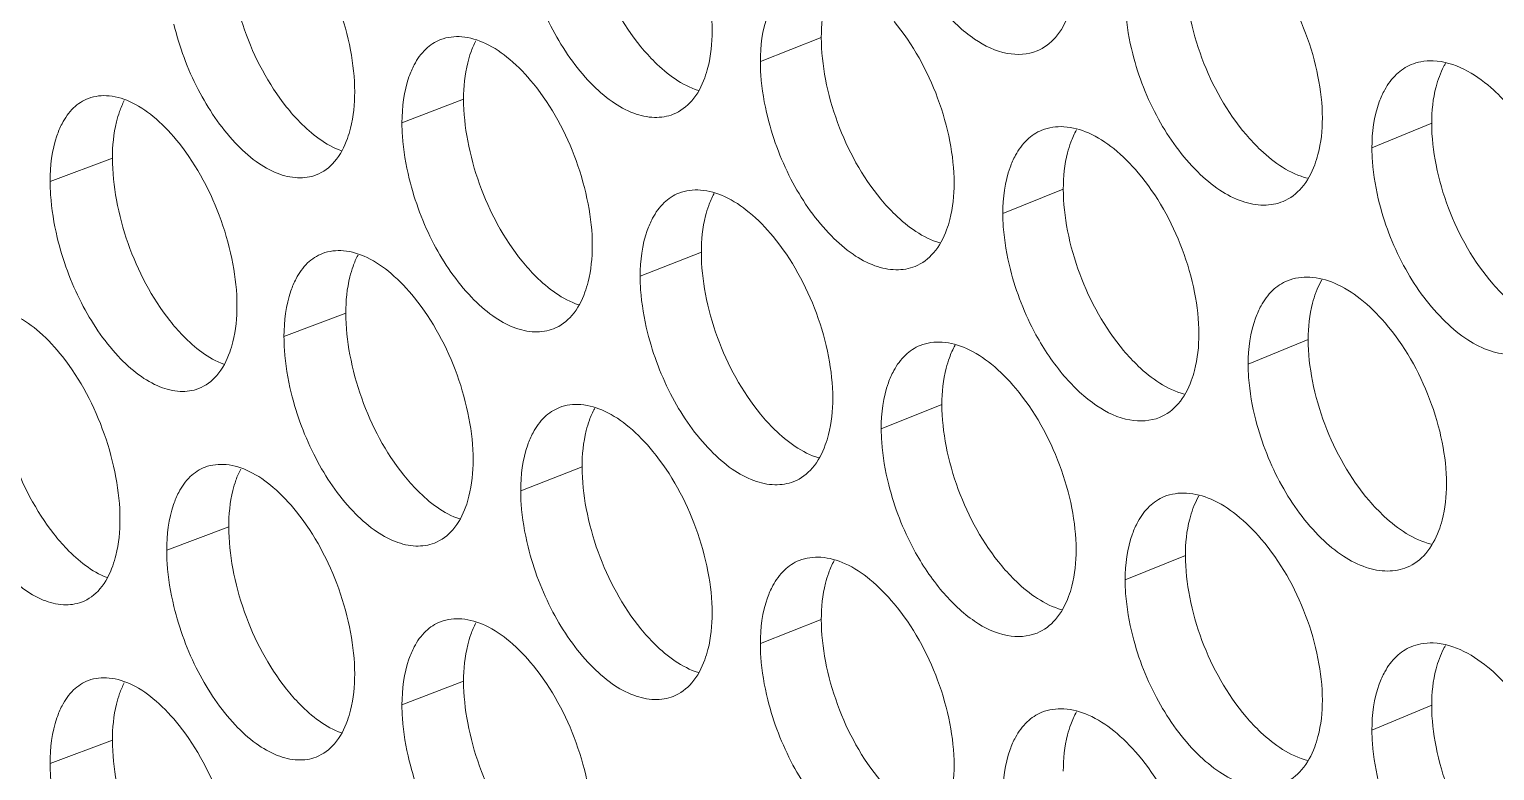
# Model space of a CAD drawing. Header units: millimetres. Extents: x 1177 to 4147, y 93 to 2194.
# Drawn here: x 2529.28 to 2549.1, y 757.48 to 767.51 of the extents above; entities that cross this region are included whole.
import ezdxf

# ---------------------------------------------------------------- set-up
doc = ezdxf.new("R2010")
doc.units = ezdxf.units.MM
doc.header["$LTSCALE"] = 0.1
doc.layers.get('0').update_dxf_attribs({"lineweight": 13})
doc.layers.add('标注', color=251, linetype='Continuous', lineweight=9)

# ---------------------------------------------------------------- blocks, each defined once
blk = doc.blocks.new('02')
at = {"layer": '标注'}
for p, q in [((4397.688, 687.55), (4396.511, 687.085)), ((4390.778, 686.359), (4389.588, 685.903)), ((4409.479, 685.893), (4408.324, 685.414)), ((4383.995, 685.218), (4382.792, 684.769)), ((4383.995, 685.218), (4382.792, 684.769)), ((4402.363, 684.62), (4401.195, 684.15)), ((4395.371, 683.398), (4394.189, 682.935)), ((4388.503, 682.224), (4387.309, 681.77)), ((4388.503, 682.224), (4387.309, 681.77)), ((4407.093, 681.713), (4405.934, 681.237)), ((4400.018, 680.457), (4398.846, 679.989)), ((4393.067, 679.251), (4391.882, 678.791)), ((4393.067, 679.251), (4391.882, 678.791)), ((4386.242, 678.093), (4385.043, 677.642)), ((4404.721, 677.539), (4403.558, 677.066)), ((4397.688, 676.3), (4396.511, 675.835)), ((4397.688, 676.3), (4396.511, 675.835)), ((4390.778, 675.109), (4389.588, 674.653)), ((4409.479, 674.643), (4408.324, 674.164)), ((4383.995, 673.968), (4382.792, 673.519))]:
    blk.add_line(p, q, dxfattribs=at)
for points, knots in [([(4395.581, 687.674), (4395.581, 687.944), (4395.517, 688.504), (4395.213, 689.591), (4394.794, 690.363), (4394.434, 690.801)], [0, 0, 0, 0, 0.239566, 0.496716, 1, 1, 1, 1]), ([(4393.067, 690.501), (4393.067, 690.231), (4393.13, 689.67), (4393.431, 688.583), (4393.846, 687.81), (4394.205, 687.371)], [0, 0, 0, 0, 0.239778, 0.497068, 1, 1, 1, 1]), ([(4398.991, 690.155), (4399.046, 689.936), (4399.183, 689.505), (4399.508, 688.799), (4399.975, 688.104), (4400.581, 687.516), (4401.229, 687.197), (4401.678, 687.217), (4401.855, 687.289)], [0, 0, 0, 0, 0.152652, 0.305439, 0.523584, 0.715027, 0.870754, 1, 1, 1, 1]), ([(4388.675, 686.499), (4388.675, 686.769), (4388.612, 687.33), (4388.314, 688.417), (4387.903, 689.192), (4387.549, 689.634)], [0, 0, 0, 0, 0.239784, 0.49717, 1, 1, 1, 1]), ([(4386.242, 689.343), (4386.242, 689.073), (4386.303, 688.512), (4386.598, 687.424), (4387.006, 686.648), (4387.358, 686.206)], [0, 0, 0, 0, 0.239996, 0.497521, 1, 1, 1, 1]), ([(4407.367, 685.993), (4407.367, 686.262), (4407.301, 686.822), (4406.988, 687.907), (4406.555, 688.674), (4406.187, 689.106)], [0, 0, 0, 0, 0.239204, 0.495958, 1, 1, 1, 1]), ([(4392.024, 688.956), (4392.132, 688.52), (4392.442, 687.698), (4393.047, 686.82), (4393.616, 686.31), (4394.037, 686.075), (4394.45, 685.981), (4394.715, 686.021), (4394.83, 686.066)], [0, 0, 0, 0, 0.306092, 0.591839, 0.715894, 0.823347, 0.916219, 1, 1, 1, 1]), ([(4404.721, 688.789), (4404.721, 688.519), (4404.786, 687.959), (4405.096, 686.874), (4405.525, 686.106), (4405.893, 685.673)], [0, 0, 0, 0, 0.239417, 0.496314, 1, 1, 1, 1]), ([(4397.831, 688.453), (4397.807, 688.387), (4397.718, 688.094), (4397.688, 687.785), (4397.688, 687.55)], [0, 0, 0, 0, 0.229286, 1, 1, 1, 1]), ([(4396.752, 688.207), (4396.712, 688.131), (4396.559, 687.777), (4396.511, 687.384), (4396.511, 687.085)], [0, 0, 0, 0, 0.222259, 1, 1, 1, 1]), ([(4403.558, 688.316), (4403.558, 688.229), (4403.572, 687.864), (4403.635, 687.502), (4403.704, 687.232)], [0, 0, 0, 0, 0.237919, 1, 1, 1, 1]), ([(4400.254, 684.735), (4400.254, 685.005), (4400.189, 685.565), (4399.882, 686.651), (4399.457, 687.421), (4399.094, 687.857)], [0, 0, 0, 0, 0.239421, 0.496413, 1, 1, 1, 1]), ([(4401.855, 687.289), (4401.992, 687.344), (4402.256, 687.547), (4402.406, 687.836), (4402.465, 687.995)], [0, 0, 0, 0, 0.465305, 1, 1, 1, 1]), ([(4385.183, 687.806), (4385.288, 687.37), (4385.591, 686.549), (4386.183, 685.668), (4386.74, 685.154), (4387.151, 684.914), (4387.557, 684.814), (4387.818, 684.85), (4387.93, 684.893)], [0, 0, 0, 0, 0.307608, 0.594138, 0.718158, 0.825202, 0.917274, 1, 1, 1, 1]), ([(4392.126, 686.657), (4391.988, 686.826), (4391.708, 687.122), (4391.24, 687.445), (4390.769, 687.592), (4390.463, 687.558), (4390.334, 687.509)], [0, 0, 0, 0, 0.310585, 0.577804, 0.802682, 1, 1, 1, 1]), ([(4395.437, 686.772), (4395.461, 686.837), (4395.55, 687.13), (4395.581, 687.439), (4395.581, 687.674)], [0, 0, 0, 0, 0.229222, 1, 1, 1, 1]), ([(4390.334, 687.509), (4390.228, 687.468), (4390.022, 687.332), (4389.883, 687.132), (4389.824, 687.021)], [0, 0, 0, 0, 0.474323, 1, 1, 1, 1]), ([(4394.205, 687.371), (4394.289, 687.268), (4394.6, 686.921), (4394.995, 686.627), (4395.314, 686.526)], [0, 0, 0, 0, 0.285095, 1, 1, 1, 1]), ([(4397.688, 687.55), (4397.688, 687.28), (4397.751, 686.719), (4398.056, 685.633), (4398.477, 684.862), (4398.838, 684.426)], [0, 0, 0, 0, 0.239633, 0.496767, 1, 1, 1, 1]), ([(4389.824, 687.021), (4389.785, 686.946), (4389.635, 686.592), (4389.588, 686.201), (4389.588, 685.903)], [0, 0, 0, 0, 0.221643, 1, 1, 1, 1]), ([(4390.919, 687.262), (4390.896, 687.196), (4390.808, 686.903), (4390.778, 686.595), (4390.778, 686.359)], [0, 0, 0, 0, 0.228851, 1, 1, 1, 1]), ([(4396.511, 687.085), (4396.511, 686.998), (4396.525, 686.633), (4396.587, 686.27), (4396.654, 686)], [0, 0, 0, 0, 0.23784, 1, 1, 1, 1]), ([(4403.704, 687.232), (4403.816, 686.794), (4404.139, 685.97), (4404.767, 685.098), (4405.356, 684.597), (4405.791, 684.37), (4406.218, 684.285), (4406.49, 684.333), (4406.608, 684.381)], [0, 0, 0, 0, 0.303606, 0.588083, 0.712204, 0.820335, 0.914512, 1, 1, 1, 1]), ([(4409.084, 687.026), (4408.978, 686.982), (4408.775, 686.846), (4408.634, 686.65), (4408.574, 686.541)], [0, 0, 0, 0, 0.478627, 1, 1, 1, 1]), ([(4410.983, 686.217), (4410.871, 686.347), (4410.472, 686.758), (4409.918, 687.082), (4409.51, 687.098)], [0, 0, 0, 0, 0.295598, 1, 1, 1, 1]), ([(4409.746, 687.052), (4409.735, 687.033), (4409.69, 686.951), (4409.652, 686.865), (4409.627, 686.798)], [0, 0, 0, 0, 0.242093, 1, 1, 1, 1]), ([(4394.83, 686.066), (4394.967, 686.12), (4395.231, 686.322), (4395.379, 686.612), (4395.437, 686.772)], [0, 0, 0, 0, 0.463304, 1, 1, 1, 1]), ([(4409.627, 686.798), (4409.602, 686.732), (4409.511, 686.439), (4409.479, 686.129), (4409.479, 685.893)], [0, 0, 0, 0, 0.230017, 1, 1, 1, 1]), ([(4385.283, 685.505), (4385.148, 685.674), (4384.876, 685.971), (4384.419, 686.297), (4383.959, 686.449), (4383.658, 686.42), (4383.531, 686.373)], [0, 0, 0, 0, 0.312206, 0.579944, 0.804159, 1, 1, 1, 1]), ([(4385.283, 685.505), (4385.148, 685.674), (4384.876, 685.971), (4384.419, 686.297), (4383.959, 686.449), (4383.658, 686.42), (4383.531, 686.373)], [0, 0, 0, 0, 0.312206, 0.579944, 0.804159, 1, 1, 1, 1]), ([(4388.534, 685.597), (4388.558, 685.663), (4388.645, 685.956), (4388.675, 686.264), (4388.675, 686.499)], [0, 0, 0, 0, 0.228786, 1, 1, 1, 1]), ([(4393.265, 683.527), (4393.265, 683.797), (4393.201, 684.357), (4392.899, 685.444), (4392.483, 686.217), (4392.126, 686.657)], [0, 0, 0, 0, 0.239639, 0.496867, 1, 1, 1, 1]), ([(4408.574, 686.541), (4408.532, 686.466), (4408.375, 686.11), (4408.324, 685.715), (4408.324, 685.414)], [0, 0, 0, 0, 0.223347, 1, 1, 1, 1]), ([(4383.531, 686.373), (4383.425, 686.333), (4383.218, 686.197), (4383.08, 685.995), (4383.022, 685.883)], [0, 0, 0, 0, 0.472462, 1, 1, 1, 1]), ([(4383.531, 686.373), (4383.425, 686.333), (4383.218, 686.197), (4383.08, 685.995), (4383.022, 685.883)], [0, 0, 0, 0, 0.472462, 1, 1, 1, 1]), ([(4387.358, 686.206), (4387.439, 686.104), (4387.737, 685.763), (4388.112, 685.47), (4388.419, 685.362)], [0, 0, 0, 0, 0.284851, 1, 1, 1, 1]), ([(4390.778, 686.359), (4390.778, 686.089), (4390.841, 685.529), (4391.139, 684.442), (4391.552, 683.668), (4391.908, 683.227)], [0, 0, 0, 0, 0.239851, 0.497219, 1, 1, 1, 1]), ([(4383.022, 685.883), (4382.983, 685.808), (4382.837, 685.455), (4382.792, 685.066), (4382.792, 684.769)], [0, 0, 0, 0, 0.221061, 1, 1, 1, 1]), ([(4383.022, 685.883), (4382.983, 685.808), (4382.837, 685.455), (4382.792, 685.066), (4382.792, 684.769)], [0, 0, 0, 0, 0.221061, 1, 1, 1, 1]), ([(4384.133, 686.119), (4384.11, 686.053), (4384.024, 685.76), (4383.995, 685.453), (4383.995, 685.218)], [0, 0, 0, 0, 0.228418, 1, 1, 1, 1]), ([(4384.133, 686.119), (4384.11, 686.053), (4384.024, 685.76), (4383.995, 685.453), (4383.995, 685.218)], [0, 0, 0, 0, 0.228418, 1, 1, 1, 1]), ([(4389.588, 685.903), (4389.588, 685.816), (4389.602, 685.451), (4389.663, 685.088), (4389.73, 684.817)], [0, 0, 0, 0, 0.237763, 1, 1, 1, 1]), ([(4396.654, 686), (4396.764, 685.563), (4397.079, 684.74), (4397.694, 683.865), (4398.271, 683.358), (4398.697, 683.126), (4399.116, 683.036), (4399.384, 683.079), (4399.5, 683.126)], [0, 0, 0, 0, 0.305092, 0.590325, 0.714405, 0.822131, 0.915528, 1, 1, 1, 1]), ([(4407.219, 685.089), (4407.244, 685.155), (4407.335, 685.447), (4407.367, 685.757), (4407.367, 685.993)], [0, 0, 0, 0, 0.229953, 1, 1, 1, 1]), ([(4409.479, 685.893), (4409.479, 685.623), (4409.544, 685.063), (4409.858, 683.979), (4410.293, 683.213), (4410.664, 682.783)], [0, 0, 0, 0, 0.239274, 0.496012, 1, 1, 1, 1]), ([(4387.93, 684.893), (4388.067, 684.945), (4388.331, 685.147), (4388.476, 685.437), (4388.534, 685.597)], [0, 0, 0, 0, 0.461212, 1, 1, 1, 1]), ([(4401.95, 685.759), (4401.844, 685.717), (4401.64, 685.581), (4401.499, 685.384), (4401.44, 685.274)], [0, 0, 0, 0, 0.477116, 1, 1, 1, 1]), ([(4403.809, 684.934), (4403.666, 685.103), (4403.374, 685.399), (4402.886, 685.717), (4402.398, 685.855), (4402.083, 685.813), (4401.95, 685.759)], [0, 0, 0, 0, 0.307992, 0.574392, 0.80034, 1, 1, 1, 1]), ([(4405.893, 685.673), (4405.983, 685.567), (4406.316, 685.211), (4406.742, 684.916), (4407.081, 684.828)], [0, 0, 0, 0, 0.285322, 1, 1, 1, 1]), ([(4386.401, 682.368), (4386.401, 682.638), (4386.339, 683.199), (4386.043, 684.286), (4385.635, 685.062), (4385.283, 685.505)], [0, 0, 0, 0, 0.239858, 0.497322, 1, 1, 1, 1]), ([(4386.401, 682.368), (4386.401, 682.638), (4386.339, 683.199), (4386.043, 684.286), (4385.635, 685.062), (4385.283, 685.505)], [0, 0, 0, 0, 0.239858, 0.497322, 1, 1, 1, 1]), ([(4402.508, 685.525), (4402.484, 685.459), (4402.394, 685.166), (4402.363, 684.856), (4402.363, 684.62)], [0, 0, 0, 0, 0.229578, 1, 1, 1, 1]), ([(4408.324, 685.414), (4408.324, 685.327), (4408.339, 684.963), (4408.403, 684.601), (4408.472, 684.332)], [0, 0, 0, 0, 0.237972, 1, 1, 1, 1]), ([(4383.995, 685.218), (4383.995, 684.947), (4384.056, 684.386), (4384.349, 683.298), (4384.753, 682.521), (4385.104, 682.078)], [0, 0, 0, 0, 0.240069, 0.497672, 1, 1, 1, 1]), ([(4383.995, 685.218), (4383.995, 684.947), (4384.056, 684.386), (4384.349, 683.298), (4384.753, 682.521), (4385.104, 682.078)], [0, 0, 0, 0, 0.240069, 0.497672, 1, 1, 1, 1]), ([(4401.44, 685.274), (4401.399, 685.199), (4401.244, 684.844), (4401.195, 684.45), (4401.195, 684.15)], [0, 0, 0, 0, 0.222686, 1, 1, 1, 1]), ([(4406.608, 684.381), (4406.745, 684.438), (4407.009, 684.641), (4407.16, 684.929), (4407.219, 685.089)], [0, 0, 0, 0, 0.46659, 1, 1, 1, 1]), ([(4382.792, 684.769), (4382.792, 684.682), (4382.805, 684.317), (4382.865, 683.954), (4382.93, 683.683)], [0, 0, 0, 0, 0.237689, 1, 1, 1, 1]), ([(4382.792, 684.769), (4382.792, 684.682), (4382.805, 684.317), (4382.865, 683.954), (4382.93, 683.683)], [0, 0, 0, 0, 0.237689, 1, 1, 1, 1]), ([(4389.73, 684.817), (4389.837, 684.381), (4390.144, 683.56), (4390.745, 682.681), (4391.31, 682.169), (4391.727, 681.933), (4392.138, 681.836), (4392.402, 681.876), (4392.516, 681.92)], [0, 0, 0, 0, 0.306595, 0.592601, 0.716644, 0.823962, 0.916568, 1, 1, 1, 1]), ([(4400.109, 683.832), (4400.133, 683.898), (4400.223, 684.191), (4400.254, 684.499), (4400.254, 684.735)], [0, 0, 0, 0, 0.229514, 1, 1, 1, 1]), ([(4404.982, 681.818), (4404.982, 682.088), (4404.917, 682.648), (4404.605, 683.733), (4404.176, 684.5), (4403.809, 684.934)], [0, 0, 0, 0, 0.239276, 0.49611, 1, 1, 1, 1]), ([(4394.939, 684.543), (4394.833, 684.501), (4394.628, 684.366), (4394.488, 684.167), (4394.429, 684.056)], [0, 0, 0, 0, 0.475484, 1, 1, 1, 1]), ([(4396.757, 683.701), (4396.618, 683.87), (4396.333, 684.167), (4395.857, 684.487), (4395.38, 684.631), (4395.069, 684.594), (4394.939, 684.543)], [0, 0, 0, 0, 0.309532, 0.576416, 0.801728, 1, 1, 1, 1]), ([(4402.363, 684.62), (4402.363, 684.351), (4402.427, 683.79), (4402.736, 682.705), (4403.162, 681.936), (4403.527, 681.502)], [0, 0, 0, 0, 0.239489, 0.496465, 1, 1, 1, 1]), ([(4395.513, 684.301), (4395.489, 684.235), (4395.401, 683.942), (4395.371, 683.633), (4395.371, 683.398)], [0, 0, 0, 0, 0.229141, 1, 1, 1, 1]), ([(4398.838, 684.426), (4398.925, 684.321), (4399.245, 683.971), (4399.652, 683.676), (4399.979, 683.58)], [0, 0, 0, 0, 0.285211, 1, 1, 1, 1]), ([(4408.472, 684.332), (4408.585, 683.893), (4408.913, 683.068), (4409.551, 682.198), (4410.148, 681.701), (4410.589, 681.477), (4411.022, 681.396), (4411.296, 681.447), (4411.415, 681.497)], [0, 0, 0, 0, 0.302626, 0.586607, 0.710758, 0.819158, 0.913847, 1, 1, 1, 1]), ([(4394.429, 684.056), (4394.389, 683.981), (4394.237, 683.626), (4394.189, 683.234), (4394.189, 682.935)], [0, 0, 0, 0, 0.22205, 1, 1, 1, 1]), ([(4401.195, 684.15), (4401.195, 684.063), (4401.209, 683.698), (4401.272, 683.336), (4401.34, 683.066)], [0, 0, 0, 0, 0.237892, 1, 1, 1, 1]), ([(4382.93, 683.683), (4383.035, 683.247), (4383.336, 682.427), (4383.922, 681.545), (4384.475, 681.029), (4384.884, 680.788), (4385.287, 680.686), (4385.546, 680.721), (4385.658, 680.763)], [0, 0, 0, 0, 0.308117, 0.594911, 0.718921, 0.825829, 0.917631, 1, 1, 1, 1]), ([(4382.93, 683.683), (4383.035, 683.247), (4383.336, 682.427), (4383.922, 681.545), (4384.475, 681.029), (4384.884, 680.788), (4385.287, 680.686), (4385.546, 680.721), (4385.658, 680.763)], [0, 0, 0, 0, 0.308117, 0.594911, 0.718921, 0.825829, 0.917631, 1, 1, 1, 1]), ([(4397.91, 680.577), (4397.91, 680.847), (4397.846, 681.407), (4397.54, 682.493), (4397.119, 683.264), (4396.757, 683.701)], [0, 0, 0, 0, 0.239493, 0.496564, 1, 1, 1, 1]), ([(4399.5, 683.126), (4399.637, 683.181), (4399.901, 683.383), (4400.05, 683.672), (4400.109, 683.832)], [0, 0, 0, 0, 0.464648, 1, 1, 1, 1]), ([(4388.052, 683.375), (4387.946, 683.334), (4387.74, 683.199), (4387.602, 682.998), (4387.543, 682.887)], [0, 0, 0, 0, 0.473719, 1, 1, 1, 1]), ([(4388.052, 683.375), (4387.946, 683.334), (4387.74, 683.199), (4387.602, 682.998), (4387.543, 682.887)], [0, 0, 0, 0, 0.473719, 1, 1, 1, 1]), ([(4389.831, 682.518), (4389.694, 682.687), (4389.417, 682.983), (4388.952, 683.307), (4388.485, 683.456), (4388.181, 683.424), (4388.052, 683.375)], [0, 0, 0, 0, 0.31112, 0.578509, 0.803168, 1, 1, 1, 1]), ([(4389.831, 682.518), (4389.694, 682.687), (4389.417, 682.983), (4388.952, 683.307), (4388.485, 683.456), (4388.181, 683.424), (4388.052, 683.375)], [0, 0, 0, 0, 0.31112, 0.578509, 0.803168, 1, 1, 1, 1]), ([(4393.122, 682.625), (4393.146, 682.691), (4393.234, 682.983), (4393.265, 683.292), (4393.265, 683.527)], [0, 0, 0, 0, 0.229076, 1, 1, 1, 1]), ([(4395.371, 683.398), (4395.371, 683.128), (4395.434, 682.567), (4395.736, 681.481), (4396.155, 680.709), (4396.515, 680.271)], [0, 0, 0, 0, 0.239706, 0.496917, 1, 1, 1, 1]), ([(4388.643, 683.126), (4388.62, 683.06), (4388.533, 682.767), (4388.503, 682.459), (4388.503, 682.224)], [0, 0, 0, 0, 0.228706, 1, 1, 1, 1]), ([(4388.643, 683.126), (4388.62, 683.06), (4388.533, 682.767), (4388.503, 682.459), (4388.503, 682.224)], [0, 0, 0, 0, 0.228706, 1, 1, 1, 1]), ([(4391.908, 683.227), (4391.992, 683.125), (4392.298, 682.78), (4392.687, 682.486), (4393.002, 682.383)], [0, 0, 0, 0, 0.285023, 1, 1, 1, 1]), ([(4401.34, 683.066), (4401.396, 682.847), (4401.535, 682.415), (4401.862, 681.71), (4402.332, 681.015), (4402.943, 680.428), (4403.596, 680.112), (4404.046, 680.135), (4404.224, 680.207)], [0, 0, 0, 0, 0.152387, 0.304947, 0.522872, 0.714293, 0.870269, 1, 1, 1, 1]), ([(4387.543, 682.887), (4387.504, 682.812), (4387.355, 682.458), (4387.309, 682.067), (4387.309, 681.77)], [0, 0, 0, 0, 0.221445, 1, 1, 1, 1]), ([(4387.543, 682.887), (4387.504, 682.812), (4387.355, 682.458), (4387.309, 682.067), (4387.309, 681.77)], [0, 0, 0, 0, 0.221445, 1, 1, 1, 1]), ([(4394.189, 682.935), (4394.189, 682.848), (4394.203, 682.483), (4394.265, 682.121), (4394.332, 681.85)], [0, 0, 0, 0, 0.237814, 1, 1, 1, 1]), ([(4406.692, 682.848), (4406.587, 682.805), (4406.383, 682.669), (4406.242, 682.472), (4406.182, 682.363)], [0, 0, 0, 0, 0.478136, 1, 1, 1, 1]), ([(4408.578, 682.034), (4408.433, 682.203), (4408.136, 682.499), (4407.641, 682.814), (4407.146, 682.949), (4406.827, 682.904), (4406.692, 682.848)], [0, 0, 0, 0, 0.30699, 0.573081, 0.799443, 1, 1, 1, 1]), ([(4407.357, 682.868), (4407.323, 682.809), (4407.283, 682.726), (4407.249, 682.64), (4407.24, 682.618)], [0, 0, 0, 0, 0.741765, 1, 1, 1, 1]), ([(4410.664, 682.783), (4410.756, 682.675), (4411.099, 682.316), (4411.537, 682.021), (4411.884, 681.939)], [0, 0, 0, 0, 0.285356, 1, 1, 1, 1]), ([(4390.963, 679.385), (4390.963, 679.655), (4390.9, 680.216), (4390.6, 681.303), (4390.186, 682.077), (4389.831, 682.518)], [0, 0, 0, 0, 0.239711, 0.497019, 1, 1, 1, 1]), ([(4390.963, 679.385), (4390.963, 679.655), (4390.9, 680.216), (4390.6, 681.303), (4390.186, 682.077), (4389.831, 682.518)], [0, 0, 0, 0, 0.239711, 0.497019, 1, 1, 1, 1]), ([(4392.516, 681.92), (4392.653, 681.973), (4392.917, 682.175), (4393.064, 682.465), (4393.122, 682.625)], [0, 0, 0, 0, 0.462617, 1, 1, 1, 1]), ([(4407.24, 682.618), (4407.216, 682.552), (4407.125, 682.259), (4407.093, 681.949), (4407.093, 681.713)], [0, 0, 0, 0, 0.229871, 1, 1, 1, 1]), ([(4383.03, 681.382), (4382.897, 681.551), (4382.626, 681.848), (4382.173, 682.174), (4381.717, 682.329), (4381.417, 682.301), (4381.292, 682.255)], [0, 0, 0, 0, 0.312757, 0.580674, 0.804664, 1, 1, 1, 1]), ([(4386.261, 681.467), (4386.285, 681.532), (4386.371, 681.825), (4386.401, 682.133), (4386.401, 682.368)], [0, 0, 0, 0, 0.228642, 1, 1, 1, 1]), ([(4386.261, 681.467), (4386.285, 681.532), (4386.371, 681.825), (4386.401, 682.133), (4386.401, 682.368)], [0, 0, 0, 0, 0.228642, 1, 1, 1, 1]), ([(4388.503, 682.224), (4388.503, 681.953), (4388.565, 681.393), (4388.862, 680.305), (4389.272, 679.53), (4389.626, 679.089)], [0, 0, 0, 0, 0.239923, 0.49737, 1, 1, 1, 1]), ([(4388.503, 682.224), (4388.503, 681.953), (4388.565, 681.393), (4388.862, 680.305), (4389.272, 679.53), (4389.626, 679.089)], [0, 0, 0, 0, 0.239923, 0.49737, 1, 1, 1, 1]), ([(4406.182, 682.363), (4406.141, 682.288), (4405.984, 681.933), (4405.934, 681.538), (4405.934, 681.237)], [0, 0, 0, 0, 0.223124, 1, 1, 1, 1]), ([(4385.104, 682.078), (4385.183, 681.977), (4385.477, 681.638), (4385.846, 681.345), (4386.149, 681.235)], [0, 0, 0, 0, 0.284751, 1, 1, 1, 1]), ([(4385.104, 682.078), (4385.183, 681.977), (4385.477, 681.638), (4385.846, 681.345), (4386.149, 681.235)], [0, 0, 0, 0, 0.284751, 1, 1, 1, 1]), ([(4409.765, 678.923), (4409.765, 679.193), (4409.699, 679.753), (4409.384, 680.837), (4408.949, 681.603), (4408.578, 682.034)], [0, 0, 0, 0, 0.239132, 0.495807, 1, 1, 1, 1]), ([(4387.309, 681.77), (4387.309, 681.683), (4387.322, 681.317), (4387.383, 680.954), (4387.449, 680.684)], [0, 0, 0, 0, 0.237738, 1, 1, 1, 1]), ([(4387.309, 681.77), (4387.309, 681.683), (4387.322, 681.317), (4387.383, 680.954), (4387.449, 680.684)], [0, 0, 0, 0, 0.237738, 1, 1, 1, 1]), ([(4394.332, 681.85), (4394.441, 681.414), (4394.754, 680.591), (4395.363, 679.715), (4395.936, 679.207), (4396.36, 678.973), (4396.776, 678.881), (4397.043, 678.923), (4397.158, 678.968)], [0, 0, 0, 0, 0.305591, 0.59108, 0.715148, 0.822737, 0.915872, 1, 1, 1, 1]), ([(4401.444, 680.768), (4401.302, 680.937), (4401.013, 681.233), (4400.53, 681.551), (4400.045, 681.692), (4399.731, 681.651), (4399.599, 681.598)], [0, 0, 0, 0, 0.3085, 0.575059, 0.800797, 1, 1, 1, 1]), ([(4404.835, 680.914), (4404.86, 680.98), (4404.951, 681.273), (4404.982, 681.582), (4404.982, 681.818)], [0, 0, 0, 0, 0.229806, 1, 1, 1, 1]), ([(4407.093, 681.713), (4407.093, 681.443), (4407.158, 680.884), (4407.471, 679.799), (4407.902, 679.032), (4408.271, 678.6)], [0, 0, 0, 0, 0.239345, 0.496163, 1, 1, 1, 1]), ([(4384.141, 678.242), (4384.141, 678.512), (4384.079, 679.073), (4383.785, 680.161), (4383.38, 680.938), (4383.03, 681.382)], [0, 0, 0, 0, 0.239931, 0.497473, 1, 1, 1, 1]), ([(4385.658, 680.763), (4385.795, 680.814), (4386.059, 681.016), (4386.204, 681.306), (4386.261, 681.467)], [0, 0, 0, 0, 0.460494, 1, 1, 1, 1]), ([(4385.658, 680.763), (4385.795, 680.814), (4386.059, 681.016), (4386.204, 681.306), (4386.261, 681.467)], [0, 0, 0, 0, 0.460494, 1, 1, 1, 1]), ([(4399.599, 681.598), (4399.493, 681.556), (4399.289, 681.421), (4399.149, 681.222), (4399.089, 681.113)], [0, 0, 0, 0, 0.476586, 1, 1, 1, 1]), ([(4400.163, 681.361), (4400.139, 681.295), (4400.049, 681.002), (4400.018, 680.693), (4400.018, 680.457)], [0, 0, 0, 0, 0.229432, 1, 1, 1, 1]), ([(4403.527, 681.502), (4403.617, 681.396), (4403.945, 681.042), (4404.365, 680.747), (4404.7, 680.656)], [0, 0, 0, 0, 0.285293, 1, 1, 1, 1]), ([(4381.761, 681.097), (4381.761, 680.827), (4381.822, 680.266), (4382.113, 679.178), (4382.515, 678.4), (4382.864, 677.955)], [0, 0, 0, 0, 0.240142, 0.497822, 1, 1, 1, 1]), ([(4399.089, 681.113), (4399.048, 681.037), (4398.894, 680.683), (4398.846, 680.289), (4398.846, 679.989)], [0, 0, 0, 0, 0.222471, 1, 1, 1, 1]), ([(4405.934, 681.237), (4405.934, 681.15), (4405.948, 680.786), (4406.012, 680.423), (4406.081, 680.154)], [0, 0, 0, 0, 0.237945, 1, 1, 1, 1]), ([(4402.611, 677.649), (4402.611, 677.918), (4402.546, 678.479), (4402.236, 679.564), (4401.81, 680.333), (4401.444, 680.768)], [0, 0, 0, 0, 0.239348, 0.496261, 1, 1, 1, 1]), ([(4404.224, 680.207), (4404.362, 680.263), (4404.626, 680.466), (4404.776, 680.755), (4404.835, 680.914)], [0, 0, 0, 0, 0.465952, 1, 1, 1, 1]), ([(4387.449, 680.684), (4387.555, 680.248), (4387.861, 679.427), (4388.457, 678.547), (4389.018, 678.034), (4389.432, 677.796), (4389.841, 677.697), (4390.103, 677.735), (4390.216, 677.779)], [0, 0, 0, 0, 0.307101, 0.593368, 0.717399, 0.82458, 0.91692, 1, 1, 1, 1]), ([(4387.449, 680.684), (4387.555, 680.248), (4387.861, 679.427), (4388.457, 678.547), (4389.018, 678.034), (4389.432, 677.796), (4389.841, 677.697), (4390.103, 677.735), (4390.216, 677.779)], [0, 0, 0, 0, 0.307101, 0.593368, 0.717399, 0.82458, 0.91692, 1, 1, 1, 1]), ([(4397.766, 679.674), (4397.79, 679.74), (4397.88, 680.033), (4397.91, 680.341), (4397.91, 680.577)], [0, 0, 0, 0, 0.229368, 1, 1, 1, 1]), ([(4392.629, 680.398), (4392.524, 680.357), (4392.318, 680.221), (4392.179, 680.022), (4392.12, 679.911)], [0, 0, 0, 0, 0.474911, 1, 1, 1, 1]), ([(4392.629, 680.398), (4392.524, 680.357), (4392.318, 680.221), (4392.179, 680.022), (4392.12, 679.911)], [0, 0, 0, 0, 0.474911, 1, 1, 1, 1]), ([(4394.434, 679.551), (4394.296, 679.72), (4394.014, 680.017), (4393.542, 680.338), (4393.068, 680.484), (4392.759, 680.449), (4392.629, 680.398)], [0, 0, 0, 0, 0.310056, 0.577106, 0.802202, 1, 1, 1, 1]), ([(4394.434, 679.551), (4394.296, 679.72), (4394.014, 680.017), (4393.542, 680.338), (4393.068, 680.484), (4392.759, 680.449), (4392.629, 680.398)], [0, 0, 0, 0, 0.310056, 0.577106, 0.802202, 1, 1, 1, 1]), ([(4396.515, 680.271), (4396.6, 680.167), (4396.916, 679.818), (4397.317, 679.524), (4397.64, 679.425)], [0, 0, 0, 0, 0.285157, 1, 1, 1, 1]), ([(4400.018, 680.457), (4400.018, 680.187), (4400.082, 679.627), (4400.389, 678.541), (4400.812, 677.771), (4401.176, 677.336)], [0, 0, 0, 0, 0.239561, 0.496616, 1, 1, 1, 1]), ([(4393.209, 680.154), (4393.186, 680.088), (4393.098, 679.795), (4393.067, 679.486), (4393.067, 679.251)], [0, 0, 0, 0, 0.228996, 1, 1, 1, 1]), ([(4393.209, 680.154), (4393.186, 680.088), (4393.098, 679.795), (4393.067, 679.486), (4393.067, 679.251)], [0, 0, 0, 0, 0.228996, 1, 1, 1, 1]), ([(4398.846, 679.989), (4398.846, 679.903), (4398.86, 679.538), (4398.923, 679.175), (4398.991, 678.905)], [0, 0, 0, 0, 0.237866, 1, 1, 1, 1]), ([(4406.081, 680.154), (4406.194, 679.716), (4406.519, 678.892), (4407.152, 678.02), (4407.745, 677.521), (4408.183, 677.295), (4408.613, 677.213), (4408.886, 677.262), (4409.004, 677.311)], [0, 0, 0, 0, 0.303115, 0.587343, 0.711479, 0.819744, 0.914178, 1, 1, 1, 1]), ([(4392.12, 679.911), (4392.08, 679.836), (4391.929, 679.481), (4391.882, 679.09), (4391.882, 678.791)], [0, 0, 0, 0, 0.221845, 1, 1, 1, 1]), ([(4392.12, 679.911), (4392.08, 679.836), (4391.929, 679.481), (4391.882, 679.09), (4391.882, 678.791)], [0, 0, 0, 0, 0.221845, 1, 1, 1, 1]), ([(4397.158, 678.968), (4397.295, 679.023), (4397.559, 679.225), (4397.707, 679.514), (4397.766, 679.674)], [0, 0, 0, 0, 0.463981, 1, 1, 1, 1]), ([(4380.692, 679.565), (4380.796, 679.13), (4381.094, 678.31), (4381.677, 677.427), (4382.226, 676.909), (4382.631, 676.667), (4383.031, 676.563), (4383.289, 676.596), (4383.401, 676.638)], [0, 0, 0, 0, 0.308628, 0.595689, 0.719688, 0.826459, 0.91799, 1, 1, 1, 1]), ([(4390.821, 678.483), (4390.845, 678.549), (4390.933, 678.842), (4390.963, 679.15), (4390.963, 679.385)], [0, 0, 0, 0, 0.228931, 1, 1, 1, 1]), ([(4390.821, 678.483), (4390.845, 678.549), (4390.933, 678.842), (4390.963, 679.15), (4390.963, 679.385)], [0, 0, 0, 0, 0.228931, 1, 1, 1, 1]), ([(4395.581, 676.424), (4395.581, 676.694), (4395.517, 677.254), (4395.213, 678.341), (4394.794, 679.113), (4394.434, 679.551)], [0, 0, 0, 0, 0.239566, 0.496716, 1, 1, 1, 1]), ([(4395.581, 676.424), (4395.581, 676.694), (4395.517, 677.254), (4395.213, 678.341), (4394.794, 679.113), (4394.434, 679.551)], [0, 0, 0, 0, 0.239566, 0.496716, 1, 1, 1, 1]), ([(4385.785, 679.246), (4385.679, 679.206), (4385.472, 679.071), (4385.334, 678.869), (4385.276, 678.757)], [0, 0, 0, 0, 0.473099, 1, 1, 1, 1]), ([(4387.549, 678.384), (4387.414, 678.553), (4387.139, 678.849), (4386.678, 679.174), (4386.215, 679.325), (4385.912, 679.294), (4385.785, 679.246)], [0, 0, 0, 0, 0.31166, 0.579222, 0.803661, 1, 1, 1, 1]), ([(4389.626, 679.089), (4389.708, 678.987), (4390.01, 678.644), (4390.393, 678.35), (4390.703, 678.244)], [0, 0, 0, 0, 0.284942, 1, 1, 1, 1]), ([(4389.626, 679.089), (4389.708, 678.987), (4390.01, 678.644), (4390.393, 678.35), (4390.703, 678.244)], [0, 0, 0, 0, 0.284942, 1, 1, 1, 1]), ([(4393.067, 679.251), (4393.067, 678.981), (4393.13, 678.42), (4393.431, 677.333), (4393.846, 676.56), (4394.205, 676.121)], [0, 0, 0, 0, 0.239778, 0.497068, 1, 1, 1, 1]), ([(4393.067, 679.251), (4393.067, 678.981), (4393.13, 678.42), (4393.431, 677.333), (4393.846, 676.56), (4394.205, 676.121)], [0, 0, 0, 0, 0.239778, 0.497068, 1, 1, 1, 1]), ([(4386.381, 678.995), (4386.358, 678.929), (4386.271, 678.636), (4386.242, 678.328), (4386.242, 678.093)], [0, 0, 0, 0, 0.228562, 1, 1, 1, 1]), ([(4391.882, 678.791), (4391.882, 678.704), (4391.896, 678.339), (4391.957, 677.976), (4392.024, 677.706)], [0, 0, 0, 0, 0.237788, 1, 1, 1, 1]), ([(4391.882, 678.791), (4391.882, 678.704), (4391.896, 678.339), (4391.957, 677.976), (4392.024, 677.706)], [0, 0, 0, 0, 0.237788, 1, 1, 1, 1]), ([(4398.991, 678.905), (4399.046, 678.686), (4399.183, 678.255), (4399.508, 677.549), (4399.975, 676.854), (4400.581, 676.266), (4401.229, 675.947), (4401.678, 675.967), (4401.855, 676.039)], [0, 0, 0, 0, 0.152652, 0.305439, 0.523584, 0.715027, 0.870754, 1, 1, 1, 1]), ([(4409.616, 678.019), (4409.641, 678.085), (4409.733, 678.378), (4409.765, 678.687), (4409.765, 678.923)], [0, 0, 0, 0, 0.2301, 1, 1, 1, 1]), ([(4385.276, 678.757), (4385.237, 678.682), (4385.089, 678.329), (4385.043, 677.939), (4385.043, 677.642)], [0, 0, 0, 0, 0.221251, 1, 1, 1, 1]), ([(4404.314, 678.676), (4404.209, 678.633), (4404.005, 678.497), (4403.864, 678.3), (4403.804, 678.191)], [0, 0, 0, 0, 0.477633, 1, 1, 1, 1]), ([(4406.187, 677.856), (4406.042, 678.025), (4405.748, 678.321), (4405.257, 678.638), (4404.765, 678.774), (4404.448, 678.731), (4404.314, 678.676)], [0, 0, 0, 0, 0.307488, 0.573733, 0.799889, 1, 1, 1, 1]), ([(4404.982, 678.69), (4404.948, 678.632), (4404.909, 678.55), (4404.876, 678.466), (4404.868, 678.444)], [0, 0, 0, 0, 0.741798, 1, 1, 1, 1]), ([(4408.271, 678.6), (4408.363, 678.493), (4408.701, 678.136), (4409.133, 677.841), (4409.476, 677.756)], [0, 0, 0, 0, 0.285343, 1, 1, 1, 1]), ([(4384.002, 677.341), (4384.025, 677.407), (4384.112, 677.699), (4384.141, 678.007), (4384.141, 678.242)], [0, 0, 0, 0, 0.228498, 1, 1, 1, 1]), ([(4388.675, 675.249), (4388.675, 675.519), (4388.612, 676.08), (4388.314, 677.167), (4387.903, 677.942), (4387.549, 678.384)], [0, 0, 0, 0, 0.239784, 0.49717, 1, 1, 1, 1]), ([(4390.216, 677.779), (4390.353, 677.831), (4390.617, 678.033), (4390.763, 678.323), (4390.821, 678.483)], [0, 0, 0, 0, 0.46192, 1, 1, 1, 1]), ([(4390.216, 677.779), (4390.353, 677.831), (4390.617, 678.033), (4390.763, 678.323), (4390.821, 678.483)], [0, 0, 0, 0, 0.46192, 1, 1, 1, 1]), ([(4404.868, 678.444), (4404.843, 678.378), (4404.753, 678.084), (4404.721, 677.775), (4404.721, 677.539)], [0, 0, 0, 0, 0.229724, 1, 1, 1, 1]), ([(4382.864, 677.955), (4382.942, 677.855), (4383.231, 677.518), (4383.595, 677.226), (4383.893, 677.113)], [0, 0, 0, 0, 0.284641, 1, 1, 1, 1]), ([(4386.242, 678.093), (4386.242, 677.823), (4386.303, 677.262), (4386.598, 676.174), (4387.006, 675.398), (4387.358, 674.956)], [0, 0, 0, 0, 0.239996, 0.497521, 1, 1, 1, 1]), ([(4403.804, 678.191), (4403.763, 678.115), (4403.607, 677.76), (4403.558, 677.366), (4403.558, 677.066)], [0, 0, 0, 0, 0.222904, 1, 1, 1, 1]), ([(4409.004, 677.311), (4409.142, 677.368), (4409.405, 677.571), (4409.557, 677.86), (4409.616, 678.019)], [0, 0, 0, 0, 0.467218, 1, 1, 1, 1]), ([(4392.024, 677.706), (4392.132, 677.27), (4392.442, 676.448), (4393.047, 675.57), (4393.616, 675.06), (4394.037, 674.825), (4394.45, 674.731), (4394.715, 674.771), (4394.83, 674.816)], [0, 0, 0, 0, 0.306092, 0.591839, 0.715894, 0.823347, 0.916219, 1, 1, 1, 1]), ([(4392.024, 677.706), (4392.132, 677.27), (4392.442, 676.448), (4393.047, 675.57), (4393.616, 675.06), (4394.037, 674.825), (4394.45, 674.731), (4394.715, 674.771), (4394.83, 674.816)], [0, 0, 0, 0, 0.306092, 0.591839, 0.715894, 0.823347, 0.916219, 1, 1, 1, 1]), ([(4407.367, 674.743), (4407.367, 675.012), (4407.301, 675.572), (4406.988, 676.657), (4406.555, 677.424), (4406.187, 677.856)], [0, 0, 0, 0, 0.239204, 0.495958, 1, 1, 1, 1]), ([(4385.043, 677.642), (4385.043, 677.555), (4385.057, 677.189), (4385.117, 676.826), (4385.183, 676.556)], [0, 0, 0, 0, 0.237713, 1, 1, 1, 1]), ([(4397.262, 677.443), (4397.156, 677.401), (4396.951, 677.265), (4396.812, 677.067), (4396.752, 676.957)], [0, 0, 0, 0, 0.476042, 1, 1, 1, 1]), ([(4397.262, 677.443), (4397.156, 677.401), (4396.951, 677.265), (4396.812, 677.067), (4396.752, 676.957)], [0, 0, 0, 0, 0.476042, 1, 1, 1, 1]), ([(4399.094, 676.607), (4398.953, 676.776), (4398.666, 677.072), (4398.186, 677.392), (4397.705, 677.534), (4397.394, 677.495), (4397.262, 677.443)], [0, 0, 0, 0, 0.309013, 0.575734, 0.801259, 1, 1, 1, 1]), ([(4399.094, 676.607), (4398.953, 676.776), (4398.666, 677.072), (4398.186, 677.392), (4397.705, 677.534), (4397.394, 677.495), (4397.262, 677.443)], [0, 0, 0, 0, 0.309013, 0.575734, 0.801259, 1, 1, 1, 1]), ([(4402.465, 676.745), (4402.49, 676.811), (4402.58, 677.104), (4402.611, 677.413), (4402.611, 677.649)], [0, 0, 0, 0, 0.22966, 1, 1, 1, 1]), ([(4404.721, 677.539), (4404.721, 677.269), (4404.786, 676.709), (4405.096, 675.624), (4405.525, 674.856), (4405.893, 674.423)], [0, 0, 0, 0, 0.239417, 0.496314, 1, 1, 1, 1]), ([(4383.401, 676.638), (4383.537, 676.689), (4383.801, 676.89), (4383.945, 677.18), (4384.002, 677.341)], [0, 0, 0, 0, 0.459766, 1, 1, 1, 1]), ([(4397.831, 677.203), (4397.807, 677.137), (4397.718, 676.844), (4397.688, 676.535), (4397.688, 676.3)], [0, 0, 0, 0, 0.229286, 1, 1, 1, 1]), ([(4397.831, 677.203), (4397.807, 677.137), (4397.718, 676.844), (4397.688, 676.535), (4397.688, 676.3)], [0, 0, 0, 0, 0.229286, 1, 1, 1, 1]), ([(4401.176, 677.336), (4401.264, 677.231), (4401.588, 676.878), (4402.002, 676.584), (4402.333, 676.49)], [0, 0, 0, 0, 0.285256, 1, 1, 1, 1]), ([(4396.752, 676.957), (4396.712, 676.881), (4396.559, 676.527), (4396.511, 676.134), (4396.511, 675.835)], [0, 0, 0, 0, 0.222259, 1, 1, 1, 1]), ([(4396.752, 676.957), (4396.712, 676.881), (4396.559, 676.527), (4396.511, 676.134), (4396.511, 675.835)], [0, 0, 0, 0, 0.222259, 1, 1, 1, 1]), ([(4403.558, 677.066), (4403.558, 676.979), (4403.572, 676.614), (4403.635, 676.252), (4403.704, 675.982)], [0, 0, 0, 0, 0.237919, 1, 1, 1, 1]), ([(4385.183, 676.556), (4385.288, 676.12), (4385.591, 675.299), (4386.183, 674.418), (4386.74, 673.904), (4387.151, 673.664), (4387.557, 673.564), (4387.818, 673.6), (4387.93, 673.643)], [0, 0, 0, 0, 0.307608, 0.594138, 0.718158, 0.825202, 0.917274, 1, 1, 1, 1]), ([(4400.254, 673.485), (4400.254, 673.755), (4400.189, 674.315), (4399.882, 675.401), (4399.457, 676.171), (4399.094, 676.607)], [0, 0, 0, 0, 0.239421, 0.496413, 1, 1, 1, 1]), ([(4400.254, 673.485), (4400.254, 673.755), (4400.189, 674.315), (4399.882, 675.401), (4399.457, 676.171), (4399.094, 676.607)], [0, 0, 0, 0, 0.239421, 0.496413, 1, 1, 1, 1]), ([(4401.855, 676.039), (4401.992, 676.094), (4402.256, 676.297), (4402.406, 676.586), (4402.465, 676.745)], [0, 0, 0, 0, 0.465305, 1, 1, 1, 1]), ([(4390.334, 676.259), (4390.228, 676.218), (4390.022, 676.082), (4389.883, 675.882), (4389.824, 675.771)], [0, 0, 0, 0, 0.474323, 1, 1, 1, 1]), ([(4392.126, 675.407), (4391.988, 675.576), (4391.708, 675.872), (4391.24, 676.195), (4390.769, 676.342), (4390.463, 676.308), (4390.334, 676.259)], [0, 0, 0, 0, 0.310585, 0.577804, 0.802682, 1, 1, 1, 1]), ([(4395.437, 675.522), (4395.461, 675.587), (4395.55, 675.88), (4395.581, 676.189), (4395.581, 676.424)], [0, 0, 0, 0, 0.229222, 1, 1, 1, 1]), ([(4395.437, 675.522), (4395.461, 675.587), (4395.55, 675.88), (4395.581, 676.189), (4395.581, 676.424)], [0, 0, 0, 0, 0.229222, 1, 1, 1, 1]), ([(4397.688, 676.3), (4397.688, 676.03), (4397.751, 675.469), (4398.056, 674.383), (4398.477, 673.612), (4398.838, 673.176)], [0, 0, 0, 0, 0.239633, 0.496767, 1, 1, 1, 1]), ([(4397.688, 676.3), (4397.688, 676.03), (4397.751, 675.469), (4398.056, 674.383), (4398.477, 673.612), (4398.838, 673.176)], [0, 0, 0, 0, 0.239633, 0.496767, 1, 1, 1, 1]), ([(4390.919, 676.012), (4390.896, 675.946), (4390.808, 675.653), (4390.778, 675.345), (4390.778, 675.109)], [0, 0, 0, 0, 0.228851, 1, 1, 1, 1]), ([(4394.205, 676.121), (4394.289, 676.018), (4394.6, 675.671), (4394.995, 675.377), (4395.314, 675.276)], [0, 0, 0, 0, 0.285095, 1, 1, 1, 1]), ([(4394.205, 676.121), (4394.289, 676.018), (4394.6, 675.671), (4394.995, 675.377), (4395.314, 675.276)], [0, 0, 0, 0, 0.285095, 1, 1, 1, 1]), ([(4403.704, 675.982), (4403.816, 675.544), (4404.139, 674.72), (4404.767, 673.848), (4405.356, 673.347), (4405.791, 673.12), (4406.218, 673.035), (4406.49, 673.083), (4406.608, 673.131)], [0, 0, 0, 0, 0.303606, 0.588083, 0.712204, 0.820335, 0.914512, 1, 1, 1, 1]), ([(4389.824, 675.771), (4389.785, 675.696), (4389.635, 675.342), (4389.588, 674.951), (4389.588, 674.653)], [0, 0, 0, 0, 0.221643, 1, 1, 1, 1]), ([(4396.511, 675.835), (4396.511, 675.748), (4396.525, 675.383), (4396.587, 675.02), (4396.654, 674.75)], [0, 0, 0, 0, 0.23784, 1, 1, 1, 1]), ([(4396.511, 675.835), (4396.511, 675.748), (4396.525, 675.383), (4396.587, 675.02), (4396.654, 674.75)], [0, 0, 0, 0, 0.23784, 1, 1, 1, 1]), ([(4409.084, 675.776), (4408.978, 675.732), (4408.775, 675.596), (4408.634, 675.4), (4408.574, 675.291)], [0, 0, 0, 0, 0.478627, 1, 1, 1, 1]), ([(4410.983, 674.967), (4410.871, 675.097), (4410.472, 675.508), (4409.918, 675.832), (4409.51, 675.848)], [0, 0, 0, 0, 0.295598, 1, 1, 1, 1]), ([(4409.746, 675.802), (4409.735, 675.783), (4409.69, 675.701), (4409.652, 675.615), (4409.627, 675.548)], [0, 0, 0, 0, 0.242093, 1, 1, 1, 1]), ([(4393.265, 672.277), (4393.265, 672.547), (4393.201, 673.107), (4392.899, 674.194), (4392.483, 674.967), (4392.126, 675.407)], [0, 0, 0, 0, 0.239639, 0.496867, 1, 1, 1, 1]), ([(4394.83, 674.816), (4394.967, 674.87), (4395.231, 675.072), (4395.379, 675.362), (4395.437, 675.522)], [0, 0, 0, 0, 0.463304, 1, 1, 1, 1]), ([(4394.83, 674.816), (4394.967, 674.87), (4395.231, 675.072), (4395.379, 675.362), (4395.437, 675.522)], [0, 0, 0, 0, 0.463304, 1, 1, 1, 1]), ([(4409.627, 675.548), (4409.602, 675.482), (4409.511, 675.189), (4409.479, 674.879), (4409.479, 674.643)], [0, 0, 0, 0, 0.230017, 1, 1, 1, 1]), ([(4383.531, 675.123), (4383.425, 675.083), (4383.218, 674.947), (4383.08, 674.745), (4383.022, 674.633)], [0, 0, 0, 0, 0.472462, 1, 1, 1, 1]), ([(4385.283, 674.255), (4385.148, 674.424), (4384.876, 674.721), (4384.419, 675.047), (4383.959, 675.199), (4383.658, 675.17), (4383.531, 675.123)], [0, 0, 0, 0, 0.312206, 0.579944, 0.804159, 1, 1, 1, 1]), ([(4388.534, 674.347), (4388.558, 674.413), (4388.645, 674.706), (4388.675, 675.014), (4388.675, 675.249)], [0, 0, 0, 0, 0.228786, 1, 1, 1, 1]), ([(4390.778, 675.109), (4390.778, 674.839), (4390.841, 674.279), (4391.139, 673.192), (4391.552, 672.418), (4391.908, 671.977)], [0, 0, 0, 0, 0.239851, 0.497219, 1, 1, 1, 1]), ([(4408.574, 675.291), (4408.532, 675.216), (4408.375, 674.86), (4408.324, 674.465), (4408.324, 674.164)], [0, 0, 0, 0, 0.223347, 1, 1, 1, 1]), ([(4384.133, 674.869), (4384.11, 674.803), (4384.024, 674.51), (4383.995, 674.203), (4383.995, 673.968)], [0, 0, 0, 0, 0.228418, 1, 1, 1, 1]), ([(4387.358, 674.956), (4387.439, 674.854), (4387.737, 674.513), (4388.112, 674.22), (4388.419, 674.112)], [0, 0, 0, 0, 0.284851, 1, 1, 1, 1]), ([(4383.022, 674.633), (4382.983, 674.558), (4382.837, 674.205), (4382.792, 673.816), (4382.792, 673.519)], [0, 0, 0, 0, 0.221061, 1, 1, 1, 1]), ([(4389.588, 674.653), (4389.588, 674.566), (4389.602, 674.201), (4389.663, 673.838), (4389.73, 673.567)], [0, 0, 0, 0, 0.237763, 1, 1, 1, 1]), ([(4396.654, 674.75), (4396.764, 674.313), (4397.079, 673.49), (4397.694, 672.615), (4398.271, 672.108), (4398.697, 671.876), (4399.116, 671.786), (4399.384, 671.829), (4399.5, 671.876)], [0, 0, 0, 0, 0.305092, 0.590325, 0.714405, 0.822131, 0.915528, 1, 1, 1, 1]), ([(4396.654, 674.75), (4396.764, 674.313), (4397.079, 673.49), (4397.694, 672.615), (4398.271, 672.108), (4398.697, 671.876), (4399.116, 671.786), (4399.384, 671.829), (4399.5, 671.876)], [0, 0, 0, 0, 0.305092, 0.590325, 0.714405, 0.822131, 0.915528, 1, 1, 1, 1]), ([(4403.809, 673.684), (4403.666, 673.853), (4403.374, 674.149), (4402.886, 674.467), (4402.398, 674.605), (4402.083, 674.563), (4401.95, 674.509)], [0, 0, 0, 0, 0.307992, 0.574392, 0.80034, 1, 1, 1, 1]), ([(4403.809, 673.684), (4403.666, 673.853), (4403.374, 674.149), (4402.886, 674.467), (4402.398, 674.605), (4402.083, 674.563), (4401.95, 674.509)], [0, 0, 0, 0, 0.307992, 0.574392, 0.80034, 1, 1, 1, 1]), ([(4407.219, 673.839), (4407.244, 673.905), (4407.335, 674.197), (4407.367, 674.507), (4407.367, 674.743)], [0, 0, 0, 0, 0.229953, 1, 1, 1, 1]), ([(4409.479, 674.643), (4409.479, 674.373), (4409.544, 673.813), (4409.858, 672.729), (4410.293, 671.963), (4410.664, 671.533)], [0, 0, 0, 0, 0.239274, 0.496012, 1, 1, 1, 1]), ([(4386.401, 671.118), (4386.401, 671.388), (4386.339, 671.949), (4386.043, 673.036), (4385.635, 673.812), (4385.283, 674.255)], [0, 0, 0, 0, 0.239858, 0.497322, 1, 1, 1, 1]), ([(4387.93, 673.643), (4388.067, 673.695), (4388.331, 673.897), (4388.476, 674.187), (4388.534, 674.347)], [0, 0, 0, 0, 0.461212, 1, 1, 1, 1]), ([(4401.95, 674.509), (4401.844, 674.467), (4401.64, 674.331), (4401.499, 674.134), (4401.44, 674.024)], [0, 0, 0, 0, 0.477116, 1, 1, 1, 1]), ([(4401.95, 674.509), (4401.844, 674.467), (4401.64, 674.331), (4401.499, 674.134), (4401.44, 674.024)], [0, 0, 0, 0, 0.477116, 1, 1, 1, 1]), ([(4402.508, 674.275), (4402.484, 674.209), (4402.394, 673.916), (4402.363, 673.606), (4402.363, 673.37)], [0, 0, 0, 0, 0.229578, 1, 1, 1, 1]), ([(4402.508, 674.275), (4402.484, 674.209), (4402.394, 673.916), (4402.363, 673.606), (4402.363, 673.37)], [0, 0, 0, 0, 0.229578, 1, 1, 1, 1]), ([(4405.893, 674.423), (4405.983, 674.317), (4406.316, 673.961), (4406.742, 673.666), (4407.081, 673.578)], [0, 0, 0, 0, 0.285322, 1, 1, 1, 1]), ([(4401.44, 674.024), (4401.399, 673.949), (4401.244, 673.594), (4401.195, 673.2), (4401.195, 672.9)], [0, 0, 0, 0, 0.222686, 1, 1, 1, 1]), ([(4401.44, 674.024), (4401.399, 673.949), (4401.244, 673.594), (4401.195, 673.2), (4401.195, 672.9)], [0, 0, 0, 0, 0.222686, 1, 1, 1, 1]), ([(4408.324, 674.164), (4408.324, 674.077), (4408.339, 673.713), (4408.403, 673.351), (4408.472, 673.082)], [0, 0, 0, 0, 0.237972, 1, 1, 1, 1]), ([(4383.995, 673.968), (4383.995, 673.697), (4384.056, 673.136), (4384.349, 672.048), (4384.753, 671.271), (4385.104, 670.828)], [0, 0, 0, 0, 0.240069, 0.497672, 1, 1, 1, 1]), ([(4406.608, 673.131), (4406.745, 673.188), (4407.009, 673.391), (4407.16, 673.679), (4407.219, 673.839)], [0, 0, 0, 0, 0.46659, 1, 1, 1, 1]), ([(4382.792, 673.519), (4382.792, 673.432), (4382.805, 673.067), (4382.865, 672.704), (4382.93, 672.433)], [0, 0, 0, 0, 0.237689, 1, 1, 1, 1]), ([(4389.73, 673.567), (4389.837, 673.131), (4390.144, 672.31), (4390.745, 671.431), (4391.31, 670.919), (4391.727, 670.683), (4392.138, 670.586), (4392.402, 670.626), (4392.516, 670.67)], [0, 0, 0, 0, 0.306595, 0.592601, 0.716644, 0.823962, 0.916568, 1, 1, 1, 1]), ([(4400.109, 672.582), (4400.133, 672.648), (4400.223, 672.941), (4400.254, 673.249), (4400.254, 673.485)], [0, 0, 0, 0, 0.229514, 1, 1, 1, 1]), ([(4400.109, 672.582), (4400.133, 672.648), (4400.223, 672.941), (4400.254, 673.249), (4400.254, 673.485)], [0, 0, 0, 0, 0.229514, 1, 1, 1, 1]), ([(4404.982, 670.568), (4404.982, 670.838), (4404.917, 671.398), (4404.605, 672.483), (4404.176, 673.25), (4403.809, 673.684)], [0, 0, 0, 0, 0.239276, 0.49611, 1, 1, 1, 1]), ([(4404.982, 670.568), (4404.982, 670.838), (4404.917, 671.398), (4404.605, 672.483), (4404.176, 673.25), (4403.809, 673.684)], [0, 0, 0, 0, 0.239276, 0.49611, 1, 1, 1, 1])]:
    blk.add_open_spline(points, degree=3, knots=knots, dxfattribs=at)
for points in [[(4391.018, 687.486), (4390.979, 687.414), (4390.947, 687.339), (4390.919, 687.262)], [(4409.27, 687.081), (4409.206, 687.069), (4409.143, 687.051), (4409.084, 687.026)], [(4409.51, 687.098), (4409.43, 687.101), (4409.349, 687.096), (4409.27, 687.081)], [(4384.224, 686.33), (4384.189, 686.262), (4384.159, 686.191), (4384.133, 686.119)], [(4384.224, 686.33), (4384.189, 686.262), (4384.159, 686.191), (4384.133, 686.119)], [(4402.62, 685.768), (4402.576, 685.69), (4402.539, 685.608), (4402.508, 685.525)], [(4395.617, 684.532), (4395.577, 684.458), (4395.542, 684.38), (4395.513, 684.301)], [(4388.739, 683.345), (4388.702, 683.275), (4388.67, 683.201), (4388.643, 683.126)], [(4388.739, 683.345), (4388.702, 683.275), (4388.67, 683.201), (4388.643, 683.126)], [(4400.272, 681.601), (4400.229, 681.524), (4400.193, 681.443), (4400.163, 681.361)], [(4393.311, 680.381), (4393.271, 680.308), (4393.238, 680.232), (4393.209, 680.154)], [(4393.311, 680.381), (4393.271, 680.308), (4393.238, 680.232), (4393.209, 680.154)], [(4386.474, 679.21), (4386.438, 679.141), (4386.407, 679.069), (4386.381, 678.995)], [(4397.938, 677.439), (4397.896, 677.363), (4397.861, 677.284), (4397.831, 677.203)], [(4397.938, 677.439), (4397.896, 677.363), (4397.861, 677.284), (4397.831, 677.203)], [(4391.018, 676.236), (4390.979, 676.164), (4390.947, 676.089), (4390.919, 676.012)], [(4409.27, 675.831), (4409.206, 675.819), (4409.143, 675.801), (4409.084, 675.776)], [(4409.51, 675.848), (4409.43, 675.851), (4409.349, 675.846), (4409.27, 675.831)], [(4384.224, 675.08), (4384.189, 675.012), (4384.159, 674.941), (4384.133, 674.869)], [(4402.62, 674.518), (4402.576, 674.44), (4402.539, 674.358), (4402.508, 674.275)], [(4402.62, 674.518), (4402.576, 674.44), (4402.539, 674.358), (4402.508, 674.275)]]:
    blk.add_open_spline(points, degree=3, dxfattribs=at)

msp = doc.modelspace()

# ---------------------------------------------------------------- block references
at = {"xscale": 0.7, "yscale": 0.7, "zscale": 0.7}
msp.add_blockref('02', (-538.391, 286.112), dxfattribs=at)

doc.saveas('drawing.dxf')
